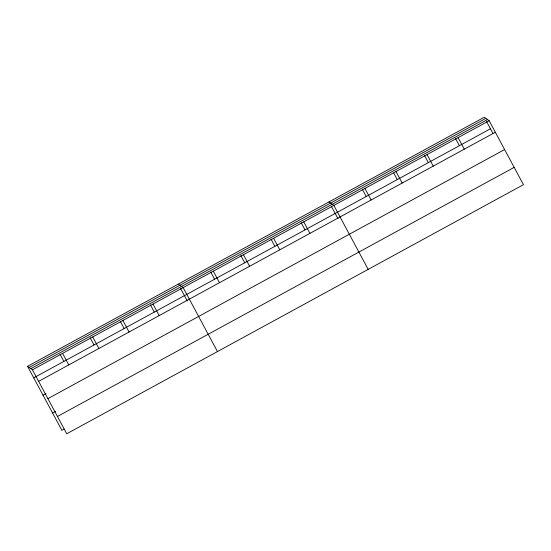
<?xml version="1.0" encoding="UTF-8"?>
<svg xmlns="http://www.w3.org/2000/svg" width="551" height="551" viewBox="0 0 551 551"><rect width="100%" height="100%" fill="white"/><g stroke="black" fill="none" stroke-linecap="round" stroke-linejoin="round"><path stroke-width="0.83" d="M27.55 366.325L484.26 117.225L489.15 120.71L523.45 184.675L66.74 433.775L32.44 369.811L27.55 366.325L61.85 430.29L64.109 429.057M29.162 367.476L485.879 118.375M30.828 368.66L487.539 119.56M32.44 369.811L489.15 120.71M33.735 377.862L490.445 128.762M38.625 381.347L495.335 132.247M43.012 395.163L46.029 393.517M47.903 398.648L504.613 149.548M52.572 412.988L55.582 411.342M57.462 416.473L514.173 167.373M328.981 201.921L333.872 205.406L368.171 269.37M178.262 284.123L183.159 287.608L217.452 351.572M486.581 121.551L492.87 133.273M458.095 137.654L464.279 149.183M455.525 138.487L459.389 145.698M427.039 154.59L433.224 166.126M424.47 155.43L428.334 162.635M395.983 171.526L402.168 183.063M393.8 173.09L397.278 179.578M364.927 188.47L371.112 199.999M362.358 189.303L366.222 196.514M331.303 206.246L337.99 218.719M303.725 221.846L309.91 233.383M301.156 222.687L305.02 229.891M273.585 238.287L279.77 249.823M271.016 239.127L274.88 246.331M243.439 254.727L249.624 266.264M240.87 255.568L244.734 262.772M213.299 271.168L219.484 282.704M210.73 272.008L214.594 279.219M180.583 288.449L187.271 300.922M153.013 304.049L159.198 315.585M150.444 304.889L154.308 312.1M122.873 320.489L129.058 332.026M120.297 321.329L124.161 328.541M92.726 336.93L98.911 348.466M90.157 337.77L94.021 344.981M62.587 353.37L68.772 364.907M60.011 354.21L63.875 361.422"/></g></svg>
